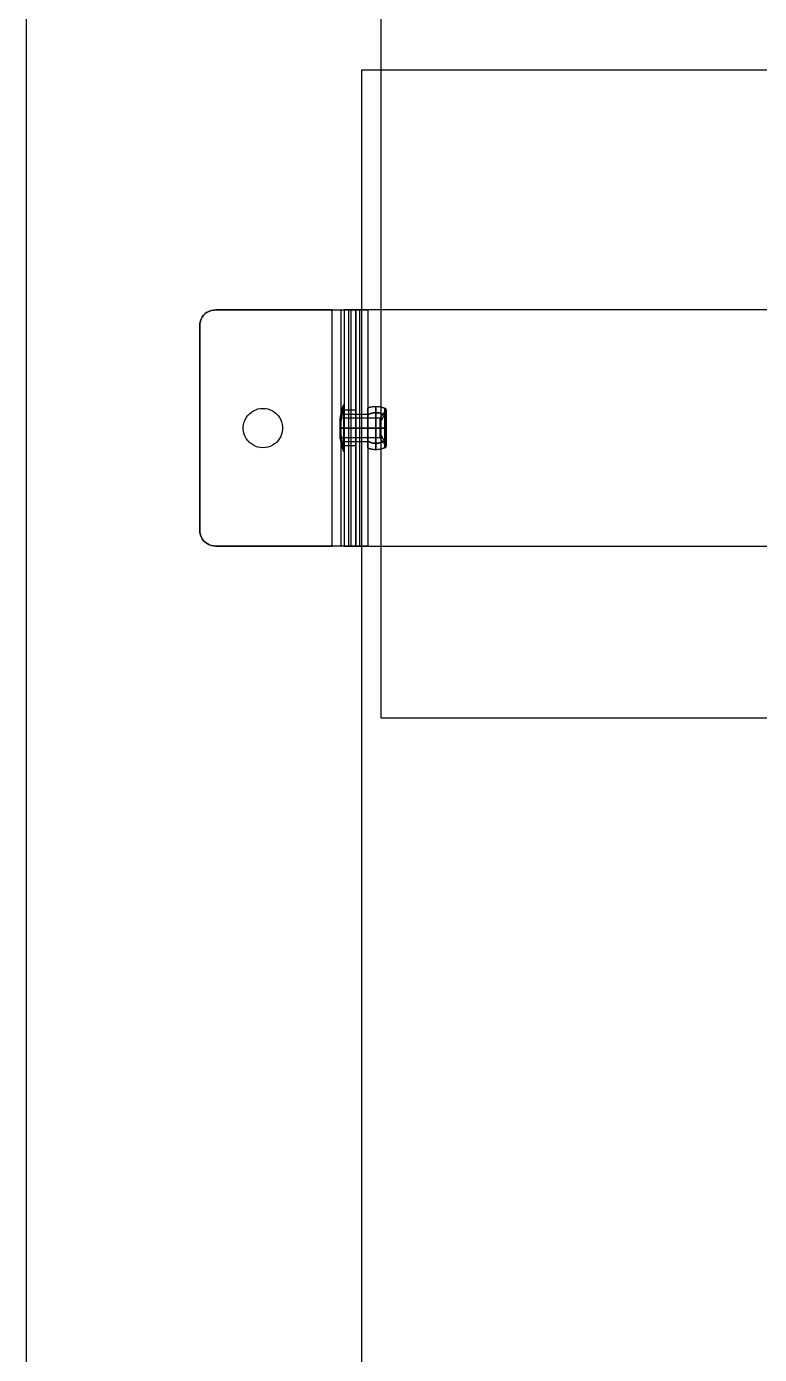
# Model space of a CAD drawing. Header units: millimetres. Extents: x 151130 to 215929, y 2134 to 34533.
# Drawn here: x 163179.9 to 163272.8, y 21870.4 to 22038.8 of the extents above; entities that cross this region are included whole.
import ezdxf

# ---------------------------------------------------------------- set-up
doc = ezdxf.new("R2010")
doc.units = ezdxf.units.MM
doc.layers.add('OH CUBIERTA', color=3, linetype='Continuous')
doc.layers.add('OH!-Furniture', color=7, linetype='Continuous')

# ---------------------------------------------------------------- blocks, each defined once
blk = doc.blocks.new('CUR25.15070')
at = {"layer": 'OH CUBIERTA'}
blk.add_lwpolyline([(0, 0), (0, 700), (1500, 700), (1500, 0)], close=True, dxfattribs=at)
blk = doc.blocks.new('GANCHO C SIMPLE-flat-4')
at = {"layer": 'OH!-Furniture', "color": 2, "flags": 128}
for points in [[(-96.03, -877.21), (-96.01, -876.93), (-95.95, -876.65), (-95.84, -876.38), (-95.72, -876.14), (-95.55, -875.9), (-95.34, -875.7), (-95.11, -875.53), (-94.86, -875.4), (-94.6, -875.3), (-94.32, -875.23), (-94.04, -875.22), (-94.32, -875.23), (-94.6, -875.3), (-94.86, -875.4), (-95.11, -875.53), (-95.34, -875.7), (-95.55, -875.9), (-95.72, -876.14), (-95.84, -876.38), (-95.95, -876.65), (-96.01, -876.93)], [(-68.07, -875.2), (-94.04, -875.2)], [(-68.07, -875.22), (-67.79, -875.23), (-67.51, -875.3), (-67.24, -875.4), (-66.99, -875.53), (-66.76, -875.7), (-66.56, -875.9), (-66.39, -876.14), (-66.26, -876.38), (-66.15, -876.65), (-66.09, -876.93), (-66.07, -877.21), (-66.09, -876.93), (-66.15, -876.65), (-66.26, -876.38), (-66.39, -876.14), (-66.56, -875.9), (-66.76, -875.7), (-66.99, -875.53), (-67.24, -875.4), (-67.51, -875.3), (-67.79, -875.23)], [(-96.04, -896.5), (-96.04, -895.93), (-96.04, -895.35), (-96.04, -894.84), (-96.04, -894.39), (-96.04, -894.01), (-96.04, -893.73), (-96.04, -893.56), (-96.04, -893.5), (-66.06, -893.5), (-66.06, -893.56), (-66.06, -893.73), (-66.06, -894.01), (-66.06, -894.39), (-66.06, -894.84), (-66.06, -895.35), (-66.06, -895.93), (-66.06, -896.5), (-66.06, -896.12), (-66.06, -895.76), (-66.06, -895.45), (-66.06, -895.21), (-66.06, -895.06), (-66.06, -895.01), (-66.06, -894.95), (-66.06, -894.78), (-66.06, -894.5), (-66.06, -894.12), (-66.06, -893.67), (-66.06, -893.16), (-66.06, -892.6), (-66.06, -892.01), (-66.06, -877.21), (-66.06, -892.01), (-96.04, -892.01), (-96.04, -877.21), (-96.04, -892.01), (-96.04, -892.6), (-96.04, -893.16), (-96.04, -893.67), (-96.04, -894.12), (-96.04, -894.5), (-96.04, -894.78), (-96.04, -894.95), (-96.04, -895.01), (-96.04, -895.06), (-96.04, -895.21), (-96.04, -895.45), (-96.04, -895.76), (-96.04, -896.12)], [(-78.55, -883.22), (-78.57, -882.9), (-78.63, -882.59), (-78.72, -882.3), (-78.86, -882.02), (-79.04, -881.75), (-79.22, -881.5), (-79.46, -881.3), (-79.71, -881.11), (-79.99, -880.96), (-80.28, -880.85), (-80.58, -880.77), (-80.89, -880.73), (-81.2, -880.73), (-81.51, -880.77), (-81.81, -880.85), (-82.1, -880.96), (-82.38, -881.11), (-82.63, -881.3), (-82.86, -881.5), (-83.05, -881.75), (-83.22, -882.02), (-83.36, -882.3), (-83.46, -882.59), (-83.52, -882.9), (-83.53, -883.22), (-83.52, -883.53), (-83.46, -883.84), (-83.36, -884.13), (-83.22, -884.41), (-83.05, -884.68), (-82.86, -884.93), (-82.63, -885.13), (-82.38, -885.32), (-82.1, -885.47), (-81.81, -885.58), (-81.51, -885.66), (-81.2, -885.71), (-80.89, -885.71), (-80.58, -885.66), (-80.28, -885.58), (-79.99, -885.47), (-79.71, -885.32), (-79.46, -885.13), (-79.22, -884.93), (-79.04, -884.68), (-78.86, -884.41), (-78.72, -884.13), (-78.63, -883.84), (-78.57, -883.53), (-78.55, -883.22)], [(-78.55, -883.22), (-78.57, -882.9), (-78.63, -882.59), (-78.72, -882.3), (-78.86, -882.02), (-79.04, -881.75), (-79.22, -881.5), (-79.46, -881.3), (-79.71, -881.11), (-79.99, -880.96), (-80.28, -880.85), (-80.58, -880.77), (-80.89, -880.73), (-81.2, -880.73), (-81.51, -880.77), (-81.81, -880.85), (-82.1, -880.96), (-82.38, -881.11), (-82.63, -881.3), (-82.86, -881.5), (-83.05, -881.75), (-83.22, -882.02), (-83.36, -882.3), (-83.46, -882.59), (-83.52, -882.9), (-83.53, -883.22), (-83.52, -883.53), (-83.46, -883.84), (-83.36, -884.13), (-83.22, -884.41), (-83.05, -884.68), (-82.86, -884.93), (-82.63, -885.13), (-82.38, -885.32), (-82.1, -885.47), (-81.81, -885.58), (-81.51, -885.66), (-81.2, -885.71), (-80.89, -885.71), (-80.58, -885.66), (-80.28, -885.58), (-79.99, -885.47), (-79.71, -885.32), (-79.46, -885.13), (-79.22, -884.93), (-79.04, -884.68), (-78.86, -884.41), (-78.72, -884.13), (-78.63, -883.84), (-78.57, -883.53), (-78.55, -883.22)], [(-66.06, -892.01), (-96.04, -892.01), (-96.04, -892.4), (-96.04, -892.75), (-96.04, -893.07), (-96.04, -893.31), (-96.04, -893.45), (-96.04, -893.5), (-66.06, -893.5), (-66.06, -893.45), (-66.06, -893.31), (-66.06, -893.07), (-66.06, -892.75), (-66.06, -892.4)], [(-83.62, -893.46), (-83.52, -893.43), (-83.42, -893.4), (-83.31, -893.37), (-83.2, -893.34), (-83.1, -893.31), (-82.99, -893.29), (-82.89, -893.26), (-82.78, -893.24), (-82.67, -893.22), (-82.56, -893.2), (-82.46, -893.18), (-82.35, -893.16), (-82.24, -893.15), (-82.13, -893.13), (-82.02, -893.12), (-81.92, -893.11), (-81.81, -893.1), (-81.7, -893.09), (-81.59, -893.08), (-81.48, -893.07), (-81.37, -893.07), (-81.26, -893.06), (-81.15, -893.06), (-81.04, -893.06), (-80.93, -893.06), (-80.82, -893.06), (-80.71, -893.07), (-80.6, -893.07), (-80.5, -893.08), (-80.39, -893.09), (-80.28, -893.1), (-80.17, -893.11), (-80.06, -893.12), (-79.95, -893.13), (-79.84, -893.15), (-79.73, -893.16), (-79.63, -893.18), (-79.52, -893.2), (-79.41, -893.22), (-79.3, -893.24), (-79.2, -893.26), (-79.09, -893.29), (-78.98, -893.31), (-78.88, -893.34), (-78.77, -893.37), (-78.67, -893.4), (-78.56, -893.43), (-78.46, -893.46), (-78.56, -893.43), (-78.67, -893.4), (-78.77, -893.37), (-78.88, -893.34), (-78.98, -893.31), (-79.09, -893.29), (-79.2, -893.26), (-79.3, -893.24), (-79.41, -893.22), (-79.52, -893.2), (-79.63, -893.18), (-79.73, -893.16), (-79.84, -893.15), (-79.95, -893.13), (-80.06, -893.12), (-80.17, -893.11), (-80.28, -893.1), (-80.39, -893.09), (-80.49, -893.08), (-80.6, -893.07), (-80.71, -893.07), (-80.82, -893.06), (-80.93, -893.06), (-81.04, -893.06), (-81.15, -893.06), (-81.26, -893.06), (-81.37, -893.07), (-81.48, -893.07), (-81.59, -893.08), (-81.7, -893.09), (-81.81, -893.1), (-81.92, -893.11), (-82.02, -893.12), (-82.13, -893.13), (-82.24, -893.15), (-82.35, -893.16), (-82.46, -893.18), (-82.56, -893.2), (-82.67, -893.22), (-82.78, -893.24), (-82.89, -893.26), (-82.99, -893.29), (-83.1, -893.31), (-83.21, -893.34), (-83.31, -893.37), (-83.42, -893.4), (-83.52, -893.43)], [(-81.04, -893.01), (-81.04, -898.08)], [(-81.04, -893.46), (-81.04, -893.53)], [(-81.04, -893.5), (-81.04, -895.01)], [(-66.06, -895.01), (-96.04, -895.01), (-66.06, -895.01)], [(-66.06, -1014.9), (-96.04, -1014.9), (-96.04, -896.5), (-66.06, -896.5), (-66.06, -1014.9), (-96.04, -1014.9), (-96.04, -896.5), (-66.06, -896.5)], [(-82.61, -898.68), (-82.64, -898.64), (-82.67, -898.59), (-82.7, -898.55), (-82.73, -898.5), (-82.75, -898.45), (-82.78, -898.41), (-82.8, -898.36), (-82.82, -898.31), (-82.84, -898.26), (-82.86, -898.21), (-82.88, -898.16), (-82.9, -898.11), (-82.91, -898.06), (-82.93, -898.01), (-82.94, -897.96), (-82.95, -897.91), (-82.96, -897.86), (-82.97, -897.8), (-82.97, -897.75), (-82.98, -897.7), (-82.98, -897.65), (-82.99, -897.59), (-82.99, -897.54), (-82.99, -897.49), (-82.98, -897.44), (-82.98, -897.38), (-82.98, -897.33), (-82.97, -897.28), (-82.96, -897.22), (-82.95, -897.17), (-82.94, -897.12), (-82.93, -897.07), (-82.92, -897.02), (-82.9, -896.97), (-82.89, -896.92), (-82.87, -896.87), (-82.85, -896.82), (-82.83, -896.77), (-82.81, -896.72), (-82.79, -896.67), (-82.76, -896.63), (-82.74, -896.58), (-82.71, -896.53), (-82.74, -896.58), (-82.76, -896.63), (-82.79, -896.67), (-82.81, -896.72), (-82.83, -896.77), (-82.85, -896.82), (-82.87, -896.87), (-82.89, -896.92), (-82.9, -896.97), (-82.92, -897.02), (-82.93, -897.07), (-82.94, -897.12), (-82.95, -897.17), (-82.96, -897.22), (-82.97, -897.28), (-82.98, -897.33), (-82.98, -897.38), (-82.98, -897.44), (-82.99, -897.49), (-82.99, -897.54), (-82.99, -897.59), (-82.98, -897.65), (-82.98, -897.7), (-82.97, -897.75), (-82.97, -897.8), (-82.96, -897.86), (-82.95, -897.91), (-82.94, -897.96), (-82.93, -898.01), (-82.91, -898.06), (-82.9, -898.11), (-82.88, -898.16), (-82.86, -898.21), (-82.84, -898.26), (-82.82, -898.31), (-82.8, -898.36), (-82.78, -898.41), (-82.75, -898.45), (-82.73, -898.5), (-82.7, -898.55), (-82.67, -898.59), (-82.64, -898.64)], [(-79.38, -896.53), (-79.35, -896.58), (-79.33, -896.63), (-79.3, -896.67), (-79.28, -896.72), (-79.26, -896.77), (-79.24, -896.82), (-79.22, -896.87), (-79.2, -896.92), (-79.18, -896.97), (-79.17, -897.02), (-79.16, -897.07), (-79.14, -897.12), (-79.13, -897.17), (-79.12, -897.23), (-79.12, -897.28), (-79.11, -897.33), (-79.11, -897.38), (-79.1, -897.44), (-79.1, -897.49), (-79.1, -897.54), (-79.1, -897.59), (-79.1, -897.65), (-79.11, -897.7), (-79.11, -897.75), (-79.12, -897.81), (-79.13, -897.86), (-79.14, -897.91), (-79.15, -897.96), (-79.16, -898.01), (-79.17, -898.06), (-79.19, -898.11), (-79.21, -898.16), (-79.22, -898.21), (-79.24, -898.26), (-79.26, -898.31), (-79.28, -898.36), (-79.31, -898.41), (-79.33, -898.46), (-79.36, -898.5), (-79.38, -898.55), (-79.41, -898.59), (-79.44, -898.64), (-79.47, -898.68), (-79.44, -898.64), (-79.41, -898.59), (-79.38, -898.55), (-79.36, -898.5), (-79.33, -898.46), (-79.31, -898.41), (-79.28, -898.36), (-79.26, -898.31), (-79.24, -898.26), (-79.22, -898.21), (-79.21, -898.16), (-79.19, -898.11), (-79.17, -898.06), (-79.16, -898.01), (-79.15, -897.96), (-79.14, -897.91), (-79.13, -897.86), (-79.12, -897.81), (-79.11, -897.75), (-79.11, -897.7), (-79.1, -897.65), (-79.1, -897.59), (-79.1, -897.54), (-79.1, -897.49), (-79.1, -897.44), (-79.11, -897.38), (-79.11, -897.33), (-79.12, -897.28), (-79.12, -897.23), (-79.13, -897.17), (-79.14, -897.12), (-79.16, -897.07), (-79.17, -897.02), (-79.18, -896.97), (-79.2, -896.92), (-79.22, -896.87), (-79.24, -896.82), (-79.26, -896.77), (-79.28, -896.72), (-79.3, -896.67), (-79.33, -896.63), (-79.35, -896.58)], [(-83.13, -898.74), (-83.14, -898.75), (-83.15, -898.77), (-83.17, -898.78), (-83.18, -898.79), (-83.2, -898.8), (-83.22, -898.8), (-83.24, -898.81), (-83.25, -898.82), (-83.27, -898.82), (-83.29, -898.82), (-83.31, -898.82), (-83.33, -898.82), (-83.35, -898.82), (-83.37, -898.82), (-83.39, -898.81), (-83.41, -898.81), (-83.42, -898.8), (-83.44, -898.79), (-83.46, -898.78), (-83.47, -898.77), (-83.49, -898.76), (-83.5, -898.74), (-83.51, -898.73), (-83.52, -898.71), (-83.53, -898.7), (-83.54, -898.68), (-83.53, -898.7), (-83.52, -898.71), (-83.51, -898.73), (-83.5, -898.74), (-83.49, -898.76), (-83.47, -898.77), (-83.46, -898.78), (-83.44, -898.79), (-83.42, -898.8), (-83.41, -898.81), (-83.39, -898.81), (-83.37, -898.82), (-83.35, -898.82), (-83.33, -898.82), (-83.31, -898.82), (-83.29, -898.82), (-83.27, -898.82), (-83.25, -898.82), (-83.24, -898.81), (-83.22, -898.8), (-83.2, -898.8), (-83.18, -898.79), (-83.17, -898.78), (-83.15, -898.77), (-83.14, -898.75)], [(-82.78, -898.74), (-82.74, -898.7), (-82.69, -898.66), (-82.65, -898.62), (-82.6, -898.58), (-82.56, -898.55), (-82.51, -898.51), (-82.46, -898.48), (-82.41, -898.44), (-82.36, -898.41), (-82.31, -898.38), (-82.26, -898.35), (-82.21, -898.32), (-82.16, -898.3), (-82.1, -898.27), (-82.05, -898.25), (-81.99, -898.22), (-81.94, -898.2), (-81.88, -898.18), (-81.83, -898.16), (-81.77, -898.14), (-81.71, -898.13), (-81.66, -898.11), (-81.6, -898.1), (-81.54, -898.09), (-81.6, -898.1), (-81.66, -898.11), (-81.71, -898.13), (-81.77, -898.14), (-81.83, -898.16), (-81.88, -898.18), (-81.94, -898.2), (-81.99, -898.22), (-82.05, -898.25), (-82.1, -898.27), (-82.16, -898.3), (-82.21, -898.32), (-82.26, -898.35), (-82.31, -898.38), (-82.36, -898.41), (-82.41, -898.44), (-82.46, -898.48), (-82.51, -898.51), (-82.56, -898.55), (-82.6, -898.58), (-82.65, -898.62), (-82.69, -898.66), (-82.74, -898.7)], [(-81.04, -898.74), (-81.04, -898.66), (-81.04, -898.58), (-81.04, -898.51), (-81.04, -898.44), (-81.04, -898.37), (-81.04, -898.31), (-81.04, -898.25), (-81.04, -898.19), (-81.04, -898.13), (-81.04, -898.08), (-81.04, -898.13), (-81.04, -898.19), (-81.04, -898.25), (-81.04, -898.31), (-81.04, -898.37), (-81.04, -898.44), (-81.04, -898.51), (-81.04, -898.58), (-81.04, -898.66)], [(-80.54, -898.09), (-80.49, -898.1), (-80.43, -898.11), (-80.37, -898.13), (-80.32, -898.14), (-80.26, -898.16), (-80.2, -898.18), (-80.15, -898.2), (-80.09, -898.22), (-80.04, -898.25), (-79.98, -898.27), (-79.93, -898.3), (-79.88, -898.32), (-79.83, -898.35), (-79.77, -898.38), (-79.72, -898.41), (-79.67, -898.44), (-79.62, -898.48), (-79.58, -898.51), (-79.53, -898.55), (-79.48, -898.58), (-79.44, -898.62), (-79.39, -898.66), (-79.35, -898.7), (-79.3, -898.74), (-79.35, -898.7), (-79.39, -898.66), (-79.44, -898.62), (-79.48, -898.58), (-79.53, -898.55), (-79.58, -898.51), (-79.62, -898.48), (-79.67, -898.44), (-79.72, -898.41), (-79.77, -898.38), (-79.83, -898.35), (-79.88, -898.32), (-79.93, -898.3), (-79.98, -898.27), (-80.04, -898.25), (-80.09, -898.22), (-80.15, -898.2), (-80.2, -898.18), (-80.26, -898.16), (-80.32, -898.14), (-80.37, -898.13), (-80.43, -898.11), (-80.49, -898.1)], [(-78.55, -898.68), (-78.55, -898.7), (-78.56, -898.71), (-78.58, -898.73), (-78.59, -898.74), (-78.6, -898.76), (-78.62, -898.77), (-78.63, -898.78), (-78.65, -898.79), (-78.66, -898.8), (-78.68, -898.81), (-78.7, -898.81), (-78.72, -898.82), (-78.74, -898.82), (-78.76, -898.82), (-78.78, -898.82), (-78.79, -898.82), (-78.81, -898.82), (-78.83, -898.82), (-78.85, -898.81), (-78.87, -898.8), (-78.89, -898.8), (-78.9, -898.79), (-78.92, -898.78), (-78.93, -898.77), (-78.95, -898.75), (-78.96, -898.74), (-78.95, -898.75), (-78.93, -898.77), (-78.92, -898.78), (-78.9, -898.79), (-78.89, -898.8), (-78.87, -898.8), (-78.85, -898.81), (-78.83, -898.82), (-78.81, -898.82), (-78.79, -898.82), (-78.78, -898.82), (-78.76, -898.82), (-78.74, -898.82), (-78.72, -898.82), (-78.7, -898.81), (-78.68, -898.81), (-78.66, -898.8), (-78.65, -898.79), (-78.63, -898.78), (-78.62, -898.77), (-78.6, -898.76), (-78.59, -898.74), (-78.58, -898.73), (-78.56, -898.71), (-78.55, -898.7)]]:
    blk.add_lwpolyline(points, close=True, dxfattribs=at)
for points in [[(-96.04, -893.07), (-66.06, -893.07)], [(-66.06, -894.12), (-96.04, -894.12)], [(-82.29, -893.02), (-82.4, -893.03), (-82.51, -893.05), (-82.63, -893.07), (-82.74, -893.09), (-82.85, -893.12), (-82.96, -893.14), (-83.07, -893.17), (-83.18, -893.19), (-83.29, -893.22), (-83.4, -893.25), (-83.5, -893.29), (-83.61, -893.32), (-83.72, -893.35), (-83.83, -893.39), (-83.93, -893.43), (-84.04, -893.46)], [(-78.05, -893.46), (-78.05, -893.46), (-78.05, -893.46), (-78.07, -893.46), (-78.08, -893.46), (-78.1, -893.46), (-78.12, -893.46), (-78.15, -893.46), (-78.19, -893.46), (-78.22, -893.46), (-78.26, -893.46), (-78.31, -893.46), (-78.36, -893.46), (-78.41, -893.46), (-78.47, -893.46), (-78.53, -893.46), (-78.59, -893.46), (-78.66, -893.46), (-78.73, -893.46), (-78.81, -893.46), (-78.88, -893.46), (-78.96, -893.46), (-79.05, -893.46), (-79.14, -893.46), (-79.23, -893.46), (-79.32, -893.46), (-79.41, -893.46), (-79.51, -893.46), (-79.61, -893.46), (-79.71, -893.46), (-79.82, -893.46), (-79.92, -893.46), (-80.03, -893.46), (-80.14, -893.46), (-80.25, -893.46), (-80.36, -893.46), (-80.47, -893.46), (-80.59, -893.46), (-80.7, -893.46), (-80.81, -893.46), (-80.93, -893.46), (-81.04, -893.46), (-81.16, -893.46), (-81.27, -893.46), (-81.39, -893.46), (-81.5, -893.46), (-81.61, -893.46), (-81.73, -893.46), (-81.84, -893.46), (-81.95, -893.46), (-82.06, -893.46), (-82.16, -893.46), (-82.27, -893.46), (-82.37, -893.46), (-82.48, -893.46), (-82.58, -893.46), (-82.67, -893.46), (-82.77, -893.46), (-82.86, -893.46), (-82.95, -893.46), (-83.04, -893.46), (-83.12, -893.46), (-83.2, -893.46), (-83.28, -893.46), (-83.36, -893.46), (-83.43, -893.46), (-83.5, -893.46), (-83.56, -893.46), (-83.62, -893.46), (-83.68, -893.46), (-83.73, -893.46), (-83.78, -893.46), (-83.82, -893.46), (-83.86, -893.46), (-83.9, -893.46), (-83.93, -893.46), (-83.96, -893.46), (-83.99, -893.46), (-84.01, -893.46), (-84.02, -893.46), (-84.03, -893.46), (-84.04, -893.46), (-84.04, -893.46), (-84.04, -893.53), (-84.04, -893.53), (-84.03, -893.53), (-84.02, -893.53), (-84.01, -893.53), (-83.99, -893.53), (-83.96, -893.53), (-83.93, -893.53), (-83.9, -893.53), (-83.86, -893.53), (-83.82, -893.53), (-83.78, -893.53), (-83.73, -893.53), (-83.68, -893.53), (-83.62, -893.53), (-83.56, -893.53), (-83.5, -893.53), (-83.43, -893.53), (-83.36, -893.53), (-83.28, -893.53), (-83.2, -893.53), (-83.12, -893.53), (-83.04, -893.53), (-82.95, -893.53), (-82.86, -893.53), (-82.77, -893.53), (-82.67, -893.53), (-82.58, -893.53), (-82.48, -893.53), (-82.37, -893.53), (-82.27, -893.53), (-82.16, -893.53), (-82.06, -893.53), (-81.95, -893.53), (-81.84, -893.53), (-81.73, -893.53), (-81.61, -893.53), (-81.5, -893.53), (-81.39, -893.53), (-81.27, -893.53), (-81.16, -893.53), (-81.04, -893.53), (-80.93, -893.53), (-80.81, -893.53), (-80.7, -893.53), (-80.59, -893.53), (-80.47, -893.53), (-80.36, -893.53), (-80.25, -893.53), (-80.14, -893.53), (-80.03, -893.53), (-79.92, -893.53), (-79.82, -893.53), (-79.71, -893.53), (-79.61, -893.53), (-79.51, -893.53), (-79.41, -893.53), (-79.32, -893.53), (-79.23, -893.53), (-79.14, -893.53), (-79.05, -893.53), (-78.96, -893.53), (-78.88, -893.53), (-78.81, -893.53), (-78.73, -893.53), (-78.66, -893.53), (-78.59, -893.53), (-78.53, -893.53), (-78.47, -893.53), (-78.41, -893.53), (-78.36, -893.53), (-78.31, -893.53), (-78.26, -893.53), (-78.22, -893.53), (-78.19, -893.53), (-78.15, -893.53), (-78.12, -893.53), (-78.1, -893.53), (-78.08, -893.53), (-78.07, -893.53), (-78.05, -893.53), (-78.05, -893.53), (-78.05, -893.53)], [(-84.04, -893.46), (-84.03, -893.46), (-84.02, -893.46), (-84.01, -893.46), (-83.99, -893.46), (-83.96, -893.46), (-83.93, -893.46), (-83.9, -893.46), (-83.86, -893.46), (-83.82, -893.46), (-83.78, -893.46), (-83.73, -893.46), (-83.68, -893.46), (-83.62, -893.46), (-83.56, -893.46), (-83.5, -893.46), (-83.43, -893.46), (-83.36, -893.46), (-83.28, -893.46), (-83.2, -893.46), (-83.12, -893.46), (-83.04, -893.46), (-82.95, -893.46), (-82.86, -893.46), (-82.77, -893.46), (-82.67, -893.46), (-82.58, -893.46), (-82.48, -893.46), (-82.37, -893.46), (-82.27, -893.46), (-82.16, -893.46), (-82.06, -893.46), (-81.95, -893.46), (-81.84, -893.46), (-81.73, -893.46), (-81.61, -893.46), (-81.5, -893.46), (-81.39, -893.46), (-81.27, -893.46), (-81.16, -893.46), (-81.04, -893.46), (-80.93, -893.46), (-80.81, -893.46), (-80.7, -893.46), (-80.59, -893.46), (-80.47, -893.46), (-80.36, -893.46), (-80.25, -893.46), (-80.14, -893.46), (-80.03, -893.46), (-79.92, -893.46), (-79.82, -893.46), (-79.71, -893.46), (-79.61, -893.46), (-79.51, -893.46), (-79.41, -893.46), (-79.32, -893.46), (-79.23, -893.46), (-79.14, -893.46), (-79.05, -893.46), (-78.96, -893.46), (-78.88, -893.46), (-78.81, -893.46), (-78.73, -893.46), (-78.66, -893.46), (-78.59, -893.46), (-78.53, -893.46), (-78.47, -893.46), (-78.41, -893.46), (-78.36, -893.46), (-78.31, -893.46), (-78.26, -893.46), (-78.22, -893.46), (-78.19, -893.46), (-78.15, -893.46), (-78.12, -893.46), (-78.1, -893.46), (-78.08, -893.46), (-78.07, -893.46), (-78.05, -893.46), (-78.05, -893.46), (-78.05, -893.46), (-78.05, -893.53), (-78.05, -893.53), (-78.05, -893.53), (-78.07, -893.53), (-78.08, -893.53), (-78.1, -893.53), (-78.12, -893.53), (-78.15, -893.53), (-78.19, -893.53), (-78.22, -893.53), (-78.26, -893.53), (-78.31, -893.53), (-78.36, -893.53), (-78.41, -893.53), (-78.47, -893.53), (-78.53, -893.53), (-78.59, -893.53), (-78.66, -893.53), (-78.73, -893.53), (-78.81, -893.53), (-78.88, -893.53), (-78.96, -893.53), (-79.05, -893.53), (-79.14, -893.53), (-79.23, -893.53), (-79.32, -893.53), (-79.41, -893.53), (-79.51, -893.53), (-79.61, -893.53), (-79.71, -893.53), (-79.82, -893.53), (-79.92, -893.53), (-80.03, -893.53), (-80.14, -893.53), (-80.25, -893.53), (-80.36, -893.53), (-80.47, -893.53), (-80.59, -893.53), (-80.7, -893.53), (-80.81, -893.53), (-80.93, -893.53), (-81.04, -893.53), (-81.16, -893.53), (-81.27, -893.53), (-81.39, -893.53), (-81.5, -893.53), (-81.61, -893.53), (-81.73, -893.53), (-81.84, -893.53), (-81.95, -893.53), (-82.06, -893.53), (-82.16, -893.53), (-82.27, -893.53), (-82.37, -893.53), (-82.48, -893.53), (-82.58, -893.53), (-82.67, -893.53), (-82.77, -893.53), (-82.86, -893.53), (-82.95, -893.53), (-83.04, -893.53), (-83.12, -893.53), (-83.2, -893.53), (-83.28, -893.53), (-83.36, -893.53), (-83.43, -893.53), (-83.5, -893.53), (-83.56, -893.53), (-83.62, -893.53), (-83.68, -893.53), (-83.73, -893.53), (-83.78, -893.53), (-83.82, -893.53), (-83.86, -893.53), (-83.9, -893.53), (-83.93, -893.53), (-83.96, -893.53), (-83.99, -893.53), (-84.01, -893.53), (-84.02, -893.53), (-84.03, -893.53), (-84.04, -893.53)], [(-83.79, -897.53), (-83.78, -897.53), (-83.77, -897.53), (-83.76, -897.53), (-83.74, -897.53), (-83.71, -897.53), (-83.68, -897.53), (-83.65, -897.53), (-83.61, -897.53), (-83.57, -897.53), (-83.53, -897.53), (-83.48, -897.53), (-83.42, -897.53), (-83.37, -897.53), (-83.31, -897.53), (-83.24, -897.53), (-83.17, -897.53), (-83.1, -897.53), (-83.03, -897.53), (-82.95, -897.53), (-82.87, -897.53), (-82.78, -897.53), (-82.69, -897.53), (-82.6, -897.53), (-82.51, -897.53), (-82.42, -897.53), (-82.32, -897.53), (-82.22, -897.53), (-82.12, -897.53), (-82.02, -897.53), (-81.91, -897.53), (-81.81, -897.53), (-81.7, -897.53), (-81.59, -897.53), (-81.48, -897.53), (-81.37, -897.53), (-81.26, -897.53), (-81.15, -897.53), (-81.04, -897.53), (-81.04, -897.42), (-81.04, -897.31), (-81.04, -897.19), (-81.04, -897.08), (-81.04, -896.97), (-81.04, -896.86), (-81.04, -896.75), (-81.04, -896.64), (-81.04, -896.53), (-81.04, -893.53), (-81.04, -896.53)], [(-78.8, -895.01), (-78.86, -895.01), (-79.02, -895.01), (-79.3, -895.01), (-79.64, -895.01), (-80.08, -895.01), (-80.55, -895.01), (-81.04, -895.01), (-81.56, -895.01), (-82.02, -895.01), (-82.46, -895.01), (-82.8, -895.01), (-83.08, -895.01), (-83.24, -895.01), (-83.3, -895.01), (-83.3, -893.5), (-83.24, -893.5), (-83.08, -893.5), (-82.8, -893.5), (-82.46, -893.5), (-82.02, -893.5), (-81.56, -893.5), (-81.04, -893.5), (-80.55, -893.5), (-80.08, -893.5), (-79.64, -893.5), (-79.3, -893.5), (-79.02, -893.5), (-78.86, -893.5)], [(-83.24, -895.01), (-83.08, -895.01), (-82.8, -895.01), (-82.46, -895.01), (-82.02, -895.01), (-81.56, -895.01), (-81.04, -895.01), (-80.55, -895.01), (-80.08, -895.01), (-79.64, -895.01), (-79.3, -895.01), (-79.02, -895.01), (-78.86, -895.01), (-78.8, -895.01), (-78.8, -893.5), (-78.86, -893.5), (-79.02, -893.5), (-79.3, -893.5), (-79.64, -893.5), (-80.08, -893.5), (-80.55, -893.5), (-81.04, -893.5), (-81.56, -893.5), (-82.02, -893.5), (-82.46, -893.5), (-82.8, -893.5), (-83.08, -893.5), (-83.24, -893.5), (-83.3, -893.5)], [(-82.79, -893.53), (-82.78, -893.53), (-82.77, -893.53), (-82.76, -893.53), (-82.74, -893.53), (-82.71, -893.53), (-82.68, -893.53), (-82.65, -893.53), (-82.61, -893.53), (-82.57, -893.53), (-82.53, -893.53), (-82.48, -893.53), (-82.43, -893.53), (-82.37, -893.53), (-82.31, -893.53), (-82.25, -893.53), (-82.18, -893.53), (-82.11, -893.53), (-82.04, -893.53), (-81.97, -893.53), (-81.89, -893.53), (-81.81, -893.53), (-81.73, -893.53), (-81.65, -893.53), (-81.57, -893.53), (-81.48, -893.53), (-81.4, -893.53), (-81.31, -893.53), (-81.22, -893.53), (-81.13, -893.53), (-81.04, -893.53), (-80.96, -893.53), (-80.87, -893.53), (-80.78, -893.53), (-80.69, -893.53), (-80.61, -893.53), (-80.52, -893.53), (-80.44, -893.53), (-80.35, -893.53), (-80.27, -893.53), (-80.19, -893.53), (-80.12, -893.53), (-80.04, -893.53), (-79.97, -893.53), (-79.9, -893.53), (-79.84, -893.53), (-79.78, -893.53), (-79.72, -893.53), (-79.66, -893.53), (-79.61, -893.53), (-79.56, -893.53), (-79.51, -893.53), (-79.47, -893.53), (-79.44, -893.53), (-79.4, -893.53), (-79.38, -893.53), (-79.35, -893.53), (-79.33, -893.53), (-79.32, -893.53), (-79.3, -893.53), (-79.3, -893.53), (-79.29, -893.53), (-79.3, -893.53), (-79.3, -893.53), (-79.32, -893.53), (-79.33, -893.53), (-79.35, -893.53), (-79.38, -893.53), (-79.4, -893.53), (-79.44, -893.53), (-79.47, -893.53), (-79.51, -893.53), (-79.56, -893.53), (-79.61, -893.53), (-79.66, -893.53), (-79.72, -893.53), (-79.78, -893.53), (-79.84, -893.53), (-79.9, -893.53), (-79.97, -893.53), (-80.04, -893.53), (-80.12, -893.53), (-80.19, -893.53), (-80.27, -893.53), (-80.35, -893.53), (-80.44, -893.53), (-80.52, -893.53), (-80.61, -893.53), (-80.69, -893.53), (-80.78, -893.53), (-80.87, -893.53), (-80.96, -893.53), (-81.04, -893.53), (-81.13, -893.53), (-81.22, -893.53), (-81.31, -893.53), (-81.4, -893.53), (-81.48, -893.53), (-81.57, -893.53), (-81.65, -893.53), (-81.73, -893.53), (-81.81, -893.53), (-81.89, -893.53), (-81.97, -893.53), (-82.04, -893.53), (-82.11, -893.53), (-82.18, -893.53), (-82.25, -893.53), (-82.31, -893.53), (-82.37, -893.53), (-82.43, -893.53), (-82.48, -893.53), (-82.53, -893.53), (-82.57, -893.53), (-82.61, -893.53), (-82.65, -893.53), (-82.68, -893.53), (-82.71, -893.53), (-82.74, -893.53), (-82.76, -893.53), (-82.77, -893.53), (-82.78, -893.53), (-82.79, -893.53), (-82.79, -893.53), (-82.79, -896.53), (-82.79, -896.53), (-82.78, -896.53), (-82.77, -896.53), (-82.76, -896.53), (-82.74, -896.53), (-82.71, -896.53), (-82.68, -896.53), (-82.65, -896.53), (-82.61, -896.53), (-82.57, -896.53), (-82.53, -896.53), (-82.48, -896.53), (-82.43, -896.53), (-82.37, -896.53), (-82.31, -896.53), (-82.25, -896.53), (-82.18, -896.53), (-82.11, -896.53), (-82.04, -896.53), (-81.97, -896.53), (-81.89, -896.53), (-81.81, -896.53), (-81.73, -896.53), (-81.65, -896.53), (-81.57, -896.53), (-81.48, -896.53), (-81.4, -896.53), (-81.31, -896.53), (-81.22, -896.53), (-81.13, -896.53), (-81.04, -896.53), (-80.96, -896.53), (-80.87, -896.53), (-80.78, -896.53), (-80.69, -896.53), (-80.61, -896.53), (-80.52, -896.53), (-80.44, -896.53), (-80.35, -896.53), (-80.27, -896.53), (-80.19, -896.53), (-80.12, -896.53), (-80.04, -896.53), (-79.97, -896.53), (-79.9, -896.53), (-79.84, -896.53), (-79.78, -896.53), (-79.72, -896.53), (-79.66, -896.53), (-79.61, -896.53), (-79.56, -896.53), (-79.51, -896.53), (-79.47, -896.53), (-79.44, -896.53), (-79.4, -896.53), (-79.38, -896.53), (-79.35, -896.53), (-79.33, -896.53), (-79.32, -896.53), (-79.3, -896.53), (-79.3, -896.53), (-79.29, -896.53), (-79.3, -896.53), (-79.3, -896.53), (-79.32, -896.53), (-79.33, -896.53), (-79.35, -896.53), (-79.38, -896.53), (-79.4, -896.53), (-79.44, -896.53), (-79.47, -896.53), (-79.51, -896.53), (-79.56, -896.53), (-79.61, -896.53), (-79.66, -896.53), (-79.72, -896.53), (-79.78, -896.53), (-79.84, -896.53), (-79.9, -896.53), (-79.97, -896.53), (-80.04, -896.53), (-80.12, -896.53), (-80.19, -896.53), (-80.27, -896.53), (-80.35, -896.53), (-80.44, -896.53), (-80.52, -896.53), (-80.61, -896.53), (-80.69, -896.53), (-80.78, -896.53), (-80.87, -896.53), (-80.96, -896.53), (-81.04, -896.53), (-81.13, -896.53), (-81.22, -896.53), (-81.31, -896.53), (-81.4, -896.53), (-81.48, -896.53), (-81.57, -896.53), (-81.65, -896.53), (-81.73, -896.53), (-81.81, -896.53), (-81.89, -896.53), (-81.97, -896.53), (-82.04, -896.53), (-82.11, -896.53), (-82.18, -896.53), (-82.25, -896.53), (-82.31, -896.53), (-82.37, -896.53), (-82.43, -896.53), (-82.48, -896.53), (-82.53, -896.53), (-82.57, -896.53), (-82.61, -896.53), (-82.65, -896.53), (-82.68, -896.53), (-82.71, -896.53), (-82.74, -896.53), (-82.76, -896.53), (-82.77, -896.53), (-82.78, -896.53), (-82.79, -896.53)], [(-82.29, -898.08), (-82.29, -898.08), (-82.28, -898.08), (-82.27, -898.08), (-82.26, -898.08), (-82.24, -898.08), (-82.21, -898.08), (-82.18, -898.08), (-82.15, -898.08), (-82.11, -898.08), (-82.07, -898.08), (-82.03, -898.08), (-81.98, -898.08), (-81.93, -898.08), (-81.87, -898.08), (-81.81, -898.08), (-81.75, -898.08), (-81.69, -898.08), (-81.62, -898.08), (-81.56, -898.08), (-81.49, -898.08), (-81.42, -898.08), (-81.34, -898.08), (-81.27, -898.08), (-81.19, -898.08), (-81.12, -898.08), (-81.04, -898.08), (-80.97, -898.08), (-80.89, -898.08), (-80.82, -898.08), (-80.74, -898.08), (-80.67, -898.08), (-80.6, -898.08), (-80.53, -898.08), (-80.46, -898.08), (-80.4, -898.08), (-80.33, -898.08), (-80.27, -898.08), (-80.22, -898.08), (-80.16, -898.08), (-80.11, -898.08), (-80.06, -898.08), (-80.02, -898.08), (-79.97, -898.08), (-79.94, -898.08), (-79.9, -898.08), (-79.88, -898.08), (-79.85, -898.08), (-79.83, -898.08), (-79.82, -898.08), (-79.8, -898.08), (-79.8, -898.08), (-79.79, -898.08), (-79.79, -893.01), (-79.8, -893.01), (-79.8, -893.01), (-79.82, -893.01), (-79.83, -893.01), (-79.85, -893.01), (-79.88, -893.01), (-79.9, -893.01), (-79.94, -893.01), (-79.97, -893.01), (-80.02, -893.01), (-80.06, -893.01), (-80.11, -893.01), (-80.16, -893.01), (-80.22, -893.01), (-80.27, -893.01), (-80.33, -893.01), (-80.4, -893.01), (-80.46, -893.01), (-80.53, -893.01), (-80.6, -893.01), (-80.67, -893.01), (-80.74, -893.01), (-80.82, -893.01), (-80.89, -893.01), (-80.97, -893.01), (-81.04, -893.01), (-81.12, -893.01), (-81.19, -893.01), (-81.27, -893.01), (-81.34, -893.01), (-81.42, -893.01), (-81.49, -893.01), (-81.56, -893.01), (-81.62, -893.01), (-81.69, -893.01), (-81.75, -893.01), (-81.81, -893.01), (-81.87, -893.01), (-81.93, -893.01), (-81.98, -893.01), (-82.03, -893.01), (-82.07, -893.01), (-82.11, -893.01), (-82.15, -893.01), (-82.18, -893.01), (-82.21, -893.01), (-82.24, -893.01), (-82.26, -893.01), (-82.27, -893.01), (-82.28, -893.01), (-82.29, -893.01)], [(-79.8, -898.08), (-79.8, -898.08), (-79.82, -898.08), (-79.83, -898.08), (-79.85, -898.08), (-79.88, -898.08), (-79.9, -898.08), (-79.94, -898.08), (-79.97, -898.08), (-80.02, -898.08), (-80.06, -898.08), (-80.11, -898.08), (-80.16, -898.08), (-80.22, -898.08), (-80.27, -898.08), (-80.33, -898.08), (-80.4, -898.08), (-80.46, -898.08), (-80.53, -898.08), (-80.6, -898.08), (-80.67, -898.08), (-80.74, -898.08), (-80.82, -898.08), (-80.89, -898.08), (-80.97, -898.08), (-81.04, -898.08), (-81.12, -898.08), (-81.19, -898.08), (-81.27, -898.08), (-81.34, -898.08), (-81.42, -898.08), (-81.49, -898.08), (-81.56, -898.08), (-81.62, -898.08), (-81.69, -898.08), (-81.75, -898.08), (-81.81, -898.08), (-81.87, -898.08), (-81.93, -898.08), (-81.98, -898.08), (-82.03, -898.08), (-82.07, -898.08), (-82.11, -898.08), (-82.15, -898.08), (-82.18, -898.08), (-82.21, -898.08), (-82.24, -898.08), (-82.26, -898.08), (-82.27, -898.08), (-82.28, -898.08), (-82.29, -898.08), (-82.29, -898.08), (-82.29, -893.01), (-82.29, -893.01), (-82.28, -893.01), (-82.27, -893.01), (-82.26, -893.01), (-82.24, -893.01), (-82.21, -893.01), (-82.18, -893.01), (-82.15, -893.01), (-82.11, -893.01), (-82.07, -893.01), (-82.03, -893.01), (-81.98, -893.01), (-81.93, -893.01), (-81.87, -893.01), (-81.81, -893.01), (-81.75, -893.01), (-81.69, -893.01), (-81.62, -893.01), (-81.56, -893.01), (-81.49, -893.01), (-81.42, -893.01), (-81.34, -893.01), (-81.27, -893.01), (-81.19, -893.01), (-81.12, -893.01), (-81.04, -893.01), (-80.97, -893.01), (-80.89, -893.01), (-80.82, -893.01), (-80.74, -893.01), (-80.67, -893.01), (-80.6, -893.01), (-80.53, -893.01), (-80.46, -893.01), (-80.4, -893.01), (-80.33, -893.01), (-80.27, -893.01), (-80.22, -893.01), (-80.16, -893.01), (-80.11, -893.01), (-80.06, -893.01), (-80.02, -893.01), (-79.97, -893.01), (-79.94, -893.01), (-79.9, -893.01), (-79.88, -893.01), (-79.85, -893.01), (-79.83, -893.01), (-79.82, -893.01), (-79.8, -893.01), (-79.8, -893.01), (-79.79, -893.01)], [(-81.04, -893.04), (-81.04, -893.08), (-81.04, -893.12), (-81.04, -893.17), (-81.04, -893.22), (-81.04, -893.27), (-81.04, -893.33), (-81.04, -893.39), (-81.04, -893.46), (-81.04, -893.39), (-81.04, -893.33), (-81.04, -893.27), (-81.04, -893.22), (-81.04, -893.17), (-81.04, -893.12), (-81.04, -893.08), (-81.04, -893.04), (-81.04, -893.01)], [(-78.04, -893.46), (-78.15, -893.43), (-78.26, -893.39), (-78.36, -893.35), (-78.47, -893.32), (-78.58, -893.29), (-78.69, -893.25), (-78.8, -893.22), (-78.91, -893.19), (-79.02, -893.17), (-79.13, -893.14), (-79.24, -893.12), (-79.35, -893.09), (-79.46, -893.07), (-79.57, -893.05), (-79.68, -893.03), (-79.79, -893.02)], [(-79.29, -896.53), (-79.29, -893.53)], [(-66.06, -894.39), (-96.04, -894.39)], [(-96.04, -895.45), (-66.06, -895.45)], [(-83.6, -896.53), (-83.63, -896.59), (-83.65, -896.65), (-83.67, -896.71), (-83.68, -896.77), (-83.7, -896.83), (-83.72, -896.89), (-83.73, -896.95), (-83.74, -897.02), (-83.75, -897.08), (-83.76, -897.14), (-83.77, -897.2), (-83.78, -897.27), (-83.78, -897.33), (-83.79, -897.39), (-83.79, -897.45), (-83.79, -897.52), (-83.79, -897.58), (-83.79, -897.64), (-83.79, -897.71), (-83.78, -897.77), (-83.77, -897.83), (-83.77, -897.89), (-83.76, -897.96), (-83.75, -898.02), (-83.74, -898.08), (-83.72, -898.14), (-83.71, -898.2), (-83.69, -898.26), (-83.67, -898.33), (-83.66, -898.39), (-83.64, -898.44), (-83.61, -898.5), (-83.59, -898.56), (-83.57, -898.62), (-83.54, -898.68)], [(-83.6, -896.53), (-83.59, -896.53), (-83.58, -896.53), (-83.57, -896.53), (-83.55, -896.53), (-83.52, -896.53), (-83.5, -896.53), (-83.46, -896.53), (-83.43, -896.53), (-83.39, -896.53), (-83.34, -896.53), (-83.3, -896.53), (-83.24, -896.53), (-83.19, -896.53), (-83.13, -896.53), (-83.06, -896.53), (-83, -896.53), (-82.93, -896.53), (-82.85, -896.53), (-82.78, -896.53), (-82.7, -896.53), (-82.62, -896.53), (-82.53, -896.53), (-82.44, -896.53), (-82.35, -896.53), (-82.26, -896.53), (-82.17, -896.53), (-82.07, -896.53), (-81.97, -896.53), (-81.87, -896.53), (-81.77, -896.53), (-81.67, -896.53), (-81.57, -896.53), (-81.46, -896.53), (-81.36, -896.53), (-81.26, -896.53), (-81.15, -896.53), (-81.04, -896.53), (-80.94, -896.53), (-80.83, -896.53), (-80.73, -896.53), (-80.62, -896.53), (-80.52, -896.53), (-80.42, -896.53), (-80.31, -896.53), (-80.21, -896.53), (-80.11, -896.53), (-80.02, -896.53), (-79.92, -896.53), (-79.83, -896.53), (-79.73, -896.53), (-79.64, -896.53), (-79.56, -896.53), (-79.47, -896.53), (-79.39, -896.53), (-79.31, -896.53), (-79.23, -896.53), (-79.16, -896.53), (-79.09, -896.53), (-79.02, -896.53), (-78.96, -896.53), (-78.9, -896.53), (-78.84, -896.53), (-78.79, -896.53), (-78.74, -896.53), (-78.7, -896.53), (-78.66, -896.53), (-78.62, -896.53), (-78.59, -896.53), (-78.56, -896.53), (-78.54, -896.53), (-78.52, -896.53), (-78.5, -896.53), (-78.49, -896.53), (-78.49, -896.53), (-78.48, -896.53), (-78.49, -896.53), (-78.49, -896.53), (-78.5, -896.53), (-78.52, -896.53), (-78.54, -896.53), (-78.56, -896.53), (-78.59, -896.53), (-78.62, -896.53), (-78.66, -896.53), (-78.7, -896.53), (-78.74, -896.53), (-78.79, -896.53), (-78.84, -896.53), (-78.9, -896.53), (-78.96, -896.53), (-79.02, -896.53), (-79.09, -896.53), (-79.16, -896.53), (-79.23, -896.53), (-79.31, -896.53), (-79.39, -896.53), (-79.47, -896.53), (-79.56, -896.53), (-79.64, -896.53), (-79.73, -896.53), (-79.83, -896.53), (-79.92, -896.53), (-80.02, -896.53), (-80.11, -896.53), (-80.21, -896.53), (-80.31, -896.53), (-80.42, -896.53), (-80.52, -896.53), (-80.62, -896.53), (-80.73, -896.53), (-80.83, -896.53), (-80.94, -896.53), (-81.04, -896.53), (-81.15, -896.53), (-81.26, -896.53), (-81.36, -896.53), (-81.46, -896.53), (-81.57, -896.53), (-81.67, -896.53), (-81.77, -896.53), (-81.87, -896.53), (-81.97, -896.53), (-82.07, -896.53), (-82.17, -896.53), (-82.26, -896.53), (-82.35, -896.53), (-82.44, -896.53), (-82.53, -896.53), (-82.62, -896.53), (-82.7, -896.53), (-82.78, -896.53), (-82.85, -896.53), (-82.93, -896.53), (-83, -896.53), (-83.06, -896.53), (-83.13, -896.53), (-83.19, -896.53), (-83.24, -896.53), (-83.3, -896.53), (-83.34, -896.53), (-83.39, -896.53), (-83.43, -896.53), (-83.46, -896.53), (-83.5, -896.53), (-83.52, -896.53), (-83.55, -896.53), (-83.57, -896.53), (-83.58, -896.53), (-83.59, -896.53), (-83.6, -896.53), (-83.6, -896.53)], [(-81.04, -896.64), (-81.04, -896.75), (-81.04, -896.86), (-81.04, -896.97), (-81.04, -897.08), (-81.04, -897.19), (-81.04, -897.31), (-81.04, -897.42), (-81.04, -897.53), (-80.93, -897.53), (-80.82, -897.53), (-80.71, -897.53), (-80.6, -897.53), (-80.49, -897.53), (-80.39, -897.53), (-80.28, -897.53), (-80.17, -897.53), (-80.07, -897.53), (-79.97, -897.53), (-79.87, -897.53), (-79.77, -897.53), (-79.67, -897.53), (-79.57, -897.53), (-79.48, -897.53), (-79.39, -897.53), (-79.31, -897.53), (-79.22, -897.53), (-79.14, -897.53), (-79.06, -897.53), (-78.99, -897.53), (-78.91, -897.53), (-78.85, -897.53), (-78.78, -897.53), (-78.72, -897.53), (-78.66, -897.53), (-78.61, -897.53), (-78.56, -897.53), (-78.52, -897.53), (-78.47, -897.53), (-78.44, -897.53), (-78.4, -897.53), (-78.38, -897.53), (-78.35, -897.53), (-78.33, -897.53), (-78.32, -897.53), (-78.3, -897.53), (-78.3, -897.53), (-78.3, -897.53)], [(-78.54, -898.68), (-78.52, -898.62), (-78.49, -898.56), (-78.47, -898.51), (-78.45, -898.45), (-78.43, -898.39), (-78.41, -898.33), (-78.39, -898.27), (-78.38, -898.2), (-78.36, -898.14), (-78.35, -898.08), (-78.34, -898.02), (-78.33, -897.96), (-78.32, -897.9), (-78.31, -897.83), (-78.31, -897.77), (-78.3, -897.71), (-78.3, -897.64), (-78.3, -897.58), (-78.3, -897.52), (-78.3, -897.46), (-78.3, -897.39), (-78.3, -897.33), (-78.31, -897.27), (-78.31, -897.2), (-78.32, -897.14), (-78.33, -897.08), (-78.34, -897.02), (-78.36, -896.96), (-78.37, -896.89), (-78.39, -896.83), (-78.4, -896.77), (-78.42, -896.71), (-78.44, -896.65), (-78.46, -896.59), (-78.48, -896.53)], [(-78.3, -897.53), (-78.3, -897.53), (-78.32, -897.53), (-78.33, -897.53), (-78.35, -897.53), (-78.38, -897.53), (-78.4, -897.53), (-78.44, -897.53), (-78.47, -897.53), (-78.52, -897.53), (-78.56, -897.53), (-78.61, -897.53), (-78.66, -897.53), (-78.72, -897.53), (-78.78, -897.53), (-78.85, -897.53), (-78.91, -897.53), (-78.99, -897.53), (-79.06, -897.53), (-79.14, -897.53), (-79.22, -897.53), (-79.31, -897.53), (-79.39, -897.53), (-79.48, -897.53), (-79.57, -897.53), (-79.67, -897.53), (-79.77, -897.53), (-79.87, -897.53), (-79.97, -897.53), (-80.07, -897.53), (-80.17, -897.53), (-80.28, -897.53), (-80.39, -897.53), (-80.49, -897.53), (-80.6, -897.53), (-80.71, -897.53), (-80.82, -897.53), (-80.93, -897.53), (-81.04, -897.53), (-81.04, -897.64), (-81.04, -897.75), (-81.04, -897.85), (-81.04, -897.96), (-81.04, -898.07), (-81.04, -898.17), (-81.04, -898.28), (-81.04, -898.38), (-81.04, -898.48), (-81.04, -898.58), (-81.04, -898.68), (-81.04, -898.58), (-81.04, -898.48), (-81.04, -898.38), (-81.04, -898.28), (-81.04, -898.17), (-81.04, -898.07), (-81.04, -897.96), (-81.04, -897.85), (-81.04, -897.75), (-81.04, -897.64), (-81.04, -897.53), (-81.15, -897.53), (-81.26, -897.53), (-81.37, -897.53), (-81.48, -897.53), (-81.59, -897.53), (-81.7, -897.53), (-81.81, -897.53), (-81.91, -897.53), (-82.02, -897.53), (-82.12, -897.53), (-82.22, -897.53), (-82.32, -897.53), (-82.42, -897.53), (-82.51, -897.53), (-82.6, -897.53), (-82.69, -897.53), (-82.78, -897.53), (-82.87, -897.53), (-82.95, -897.53), (-83.03, -897.53), (-83.1, -897.53), (-83.17, -897.53), (-83.24, -897.53), (-83.31, -897.53), (-83.37, -897.53), (-83.42, -897.53), (-83.48, -897.53), (-83.53, -897.53), (-83.57, -897.53), (-83.61, -897.53), (-83.65, -897.53), (-83.68, -897.53), (-83.71, -897.53), (-83.74, -897.53), (-83.76, -897.53), (-83.77, -897.53), (-83.78, -897.53), (-83.79, -897.53), (-83.79, -897.53)], [(-83.54, -898.68), (-83.53, -898.68), (-83.52, -898.68), (-83.51, -898.68), (-83.49, -898.68), (-83.46, -898.68), (-83.43, -898.68), (-83.4, -898.68), (-83.36, -898.68), (-83.32, -898.68), (-83.27, -898.68), (-83.22, -898.68), (-83.17, -898.68), (-83.11, -898.68), (-83.05, -898.68), (-82.99, -898.68), (-82.92, -898.68), (-82.85, -898.68), (-82.77, -898.68), (-82.69, -898.68), (-82.61, -898.68), (-82.53, -898.68), (-82.44, -898.68), (-82.35, -898.68), (-82.26, -898.68), (-82.17, -898.68), (-82.07, -898.68), (-81.97, -898.68), (-81.88, -898.68), (-81.78, -898.68), (-81.67, -898.68), (-81.57, -898.68), (-81.47, -898.68), (-81.36, -898.68), (-81.26, -898.68), (-81.15, -898.68), (-81.04, -898.68), (-80.94, -898.68), (-80.83, -898.68), (-80.73, -898.68), (-80.62, -898.68), (-80.52, -898.68), (-80.41, -898.68), (-80.31, -898.68), (-80.21, -898.68), (-80.11, -898.68), (-80.01, -898.68), (-79.92, -898.68), (-79.83, -898.68), (-79.73, -898.68), (-79.64, -898.68), (-79.56, -898.68), (-79.47, -898.68), (-79.39, -898.68), (-79.32, -898.68), (-79.24, -898.68), (-79.17, -898.68), (-79.1, -898.68), (-79.04, -898.68), (-78.97, -898.68), (-78.92, -898.68), (-78.86, -898.68), (-78.81, -898.68), (-78.77, -898.68), (-78.73, -898.68), (-78.69, -898.68), (-78.65, -898.68), (-78.63, -898.68), (-78.6, -898.68), (-78.58, -898.68), (-78.57, -898.68), (-78.55, -898.68), (-78.55, -898.68), (-78.55, -898.68), (-78.55, -898.68), (-78.55, -898.68), (-78.57, -898.68), (-78.58, -898.68), (-78.6, -898.68), (-78.63, -898.68), (-78.65, -898.68), (-78.69, -898.68), (-78.73, -898.68), (-78.77, -898.68), (-78.81, -898.68), (-78.86, -898.68), (-78.92, -898.68), (-78.97, -898.68), (-79.04, -898.68), (-79.1, -898.68), (-79.17, -898.68), (-79.24, -898.68), (-79.32, -898.68), (-79.39, -898.68), (-79.47, -898.68), (-79.56, -898.68), (-79.64, -898.68), (-79.73, -898.68), (-79.83, -898.68), (-79.92, -898.68), (-80.01, -898.68), (-80.11, -898.68), (-80.21, -898.68), (-80.31, -898.68), (-80.41, -898.68), (-80.52, -898.68), (-80.62, -898.68), (-80.73, -898.68), (-80.83, -898.68), (-80.94, -898.68), (-81.04, -898.68), (-81.15, -898.68), (-81.26, -898.68), (-81.36, -898.68), (-81.47, -898.68), (-81.57, -898.68), (-81.67, -898.68), (-81.78, -898.68), (-81.88, -898.68), (-81.97, -898.68), (-82.07, -898.68), (-82.17, -898.68), (-82.26, -898.68), (-82.35, -898.68), (-82.44, -898.68), (-82.53, -898.68), (-82.61, -898.68), (-82.69, -898.68), (-82.77, -898.68), (-82.85, -898.68), (-82.92, -898.68), (-82.99, -898.68), (-83.05, -898.68), (-83.11, -898.68), (-83.17, -898.68), (-83.22, -898.68), (-83.27, -898.68), (-83.32, -898.68), (-83.36, -898.68), (-83.4, -898.68), (-83.43, -898.68), (-83.46, -898.68), (-83.49, -898.68), (-83.51, -898.68), (-83.52, -898.68), (-83.53, -898.68), (-83.54, -898.68), (-83.54, -898.68)], [(-78.74, -898.82), (-78.75, -898.82), (-78.76, -898.82), (-78.77, -898.82), (-78.79, -898.82), (-78.82, -898.82), (-78.84, -898.82), (-78.88, -898.82), (-78.91, -898.82), (-78.95, -898.82), (-79, -898.82), (-79.05, -898.82), (-79.1, -898.82), (-79.15, -898.82), (-79.21, -898.82), (-79.28, -898.82), (-79.34, -898.82), (-79.41, -898.82), (-79.49, -898.82), (-79.56, -898.82), (-79.64, -898.82), (-79.72, -898.82), (-79.8, -898.82), (-79.89, -898.82), (-79.98, -898.82), (-80.07, -898.82), (-80.16, -898.82), (-80.25, -898.82), (-80.35, -898.82), (-80.45, -898.82), (-80.54, -898.82), (-80.64, -898.82), (-80.74, -898.82), (-80.84, -898.82), (-80.94, -898.82), (-81.04, -898.82), (-81.14, -898.82), (-81.24, -898.82), (-81.34, -898.82), (-81.44, -898.82), (-81.54, -898.82), (-81.64, -898.82), (-81.74, -898.82), (-81.83, -898.82), (-81.93, -898.82), (-82.02, -898.82), (-82.11, -898.82), (-82.2, -898.82), (-82.28, -898.82), (-82.37, -898.82), (-82.45, -898.82), (-82.53, -898.82), (-82.6, -898.82), (-82.67, -898.82), (-82.74, -898.82), (-82.81, -898.82), (-82.87, -898.82), (-82.93, -898.82), (-82.99, -898.82), (-83.04, -898.82), (-83.09, -898.82), (-83.13, -898.82), (-83.17, -898.82), (-83.21, -898.82), (-83.24, -898.82), (-83.27, -898.82), (-83.3, -898.82), (-83.31, -898.82), (-83.33, -898.82), (-83.34, -898.82), (-83.35, -898.82), (-83.35, -898.82), (-83.35, -898.82), (-83.34, -898.82), (-83.33, -898.82), (-83.31, -898.82), (-83.3, -898.82), (-83.27, -898.82), (-83.24, -898.82), (-83.21, -898.82), (-83.17, -898.82), (-83.13, -898.82), (-83.09, -898.82), (-83.04, -898.82), (-82.99, -898.82), (-82.93, -898.82), (-82.87, -898.82), (-82.81, -898.82), (-82.74, -898.82), (-82.67, -898.82), (-82.6, -898.82), (-82.53, -898.82), (-82.45, -898.82), (-82.37, -898.82), (-82.28, -898.82), (-82.2, -898.82), (-82.11, -898.82), (-82.02, -898.82), (-81.93, -898.82), (-81.83, -898.82), (-81.74, -898.82), (-81.64, -898.82), (-81.54, -898.82), (-81.44, -898.82), (-81.34, -898.82), (-81.24, -898.82), (-81.14, -898.82), (-81.04, -898.82), (-80.94, -898.82), (-80.84, -898.82), (-80.74, -898.82), (-80.64, -898.82), (-80.54, -898.82), (-80.45, -898.82), (-80.35, -898.82), (-80.25, -898.82), (-80.16, -898.82), (-80.07, -898.82), (-79.98, -898.82), (-79.89, -898.82), (-79.8, -898.82), (-79.72, -898.82), (-79.64, -898.82), (-79.56, -898.82), (-79.49, -898.82), (-79.41, -898.82), (-79.34, -898.82), (-79.28, -898.82), (-79.21, -898.82), (-79.15, -898.82), (-79.1, -898.82), (-79.05, -898.82), (-79, -898.82), (-78.95, -898.82), (-78.91, -898.82), (-78.88, -898.82), (-78.84, -898.82), (-78.82, -898.82), (-78.79, -898.82), (-78.77, -898.82), (-78.76, -898.82), (-78.75, -898.82), (-78.74, -898.82), (-78.74, -898.82)], [(-83.12, -898.74), (-83.12, -898.74), (-83.11, -898.74), (-83.09, -898.74), (-83.07, -898.74), (-83.05, -898.74), (-83.02, -898.74), (-82.98, -898.74), (-82.95, -898.74), (-82.91, -898.74), (-82.86, -898.74), (-82.81, -898.74), (-82.76, -898.74), (-82.7, -898.74), (-82.65, -898.74), (-82.58, -898.74), (-82.52, -898.74), (-82.45, -898.74), (-82.37, -898.74), (-82.3, -898.74), (-82.22, -898.74), (-82.14, -898.74), (-82.06, -898.74), (-81.97, -898.74), (-81.88, -898.74), (-81.8, -898.74), (-81.71, -898.74), (-81.61, -898.74), (-81.52, -898.74), (-81.43, -898.74), (-81.33, -898.74), (-81.24, -898.74), (-81.14, -898.74), (-81.04, -898.74), (-80.95, -898.74), (-80.85, -898.74), (-80.76, -898.74), (-80.66, -898.74), (-80.57, -898.74), (-80.47, -898.74), (-80.38, -898.74), (-80.29, -898.74), (-80.2, -898.74), (-80.12, -898.74), (-80.03, -898.74), (-79.95, -898.74), (-79.87, -898.74), (-79.79, -898.74), (-79.71, -898.74), (-79.64, -898.74), (-79.57, -898.74), (-79.5, -898.74), (-79.44, -898.74), (-79.38, -898.74), (-79.33, -898.74), (-79.27, -898.74), (-79.22, -898.74), (-79.18, -898.74), (-79.14, -898.74), (-79.1, -898.74), (-79.07, -898.74), (-79.04, -898.74), (-79.02, -898.74), (-79, -898.74), (-78.98, -898.74), (-78.97, -898.74), (-78.96, -898.74), (-78.96, -898.74), (-78.96, -898.74), (-78.97, -898.74), (-78.98, -898.74), (-79, -898.74), (-79.02, -898.74), (-79.04, -898.74), (-79.07, -898.74), (-79.1, -898.74), (-79.14, -898.74), (-79.18, -898.74), (-79.22, -898.74), (-79.27, -898.74), (-79.33, -898.74), (-79.38, -898.74), (-79.44, -898.74), (-79.5, -898.74), (-79.57, -898.74), (-79.64, -898.74), (-79.71, -898.74), (-79.79, -898.74), (-79.87, -898.74), (-79.95, -898.74), (-80.03, -898.74), (-80.12, -898.74), (-80.2, -898.74), (-80.29, -898.74), (-80.38, -898.74), (-80.47, -898.74), (-80.57, -898.74), (-80.66, -898.74), (-80.76, -898.74), (-80.85, -898.74), (-80.95, -898.74), (-81.04, -898.74), (-81.14, -898.74), (-81.24, -898.74), (-81.33, -898.74), (-81.43, -898.74), (-81.52, -898.74), (-81.61, -898.74), (-81.71, -898.74), (-81.8, -898.74), (-81.88, -898.74), (-81.97, -898.74), (-82.06, -898.74), (-82.14, -898.74), (-82.22, -898.74), (-82.3, -898.74), (-82.37, -898.74), (-82.45, -898.74), (-82.52, -898.74), (-82.58, -898.74), (-82.65, -898.74), (-82.7, -898.74), (-82.76, -898.74), (-82.81, -898.74), (-82.86, -898.74), (-82.91, -898.74), (-82.95, -898.74), (-82.98, -898.74), (-83.02, -898.74), (-83.05, -898.74), (-83.07, -898.74), (-83.09, -898.74), (-83.11, -898.74), (-83.12, -898.74), (-83.12, -898.74), (-83.13, -898.74)], [(-82.29, -898.09), (-82.35, -898.11), (-82.4, -898.14), (-82.46, -898.18), (-82.51, -898.21), (-82.56, -898.24), (-82.61, -898.28), (-82.67, -898.31), (-82.72, -898.35), (-82.76, -898.39), (-82.81, -898.43), (-82.86, -898.47), (-82.91, -898.51), (-82.95, -898.56), (-83, -898.6), (-83.04, -898.65), (-83.08, -898.69), (-83.12, -898.74)], [(-78.96, -898.74), (-79, -898.69), (-79.04, -898.65), (-79.09, -898.6), (-79.13, -898.56), (-79.18, -898.51), (-79.23, -898.47), (-79.27, -898.43), (-79.32, -898.39), (-79.37, -898.35), (-79.42, -898.31), (-79.47, -898.28), (-79.52, -898.24), (-79.58, -898.21), (-79.63, -898.18), (-79.68, -898.14), (-79.74, -898.11), (-79.79, -898.09)]]:
    blk.add_lwpolyline(points, dxfattribs=at)
blk = doc.blocks.new('1000')
at = {"layer": 'OH!-Furniture', "color": 2}
blk.add_lwpolyline([(8.75, 368.2), (1008.75, 368.2), (1008.75, 488.2), (8.75, 488.2)], close=True, dxfattribs=at)
at = {"layer": 'OH!-Furniture', "xscale": -1}
blk.add_blockref('GANCHO C SIMPLE-flat-4', (882.33, 1383.89), dxfattribs=at)
blk = doc.blocks.new('UNION SIMPLE 700')
at = {"color": 4}
blk.add_lwpolyline([(-999.27, 247.9), (-299.27, 247.9), (-299.27, 132.91), (-999.27, 132.91)], close=True, dxfattribs=at)
blk = doc.blocks.new('T2')
at = {"layer": 'OH CUBIERTA'}
blk.add_blockref('CUR25.15070', (0, -700), dxfattribs=at)
at = {"layer": 'OH!-Furniture'}
for name, p in [('1000', (241.25, -530.63)), ('UNION SIMPLE 700', (2167.09, -292.83))]:
    blk.add_blockref(name, p, dxfattribs=at)

msp = doc.modelspace()

# ---------------------------------------------------------------- block references
at = {"color": 5, "rotation": 90}
msp.add_blockref('T2', (163179.88, 20783.22), dxfattribs=at)

doc.saveas('drawing.dxf')
